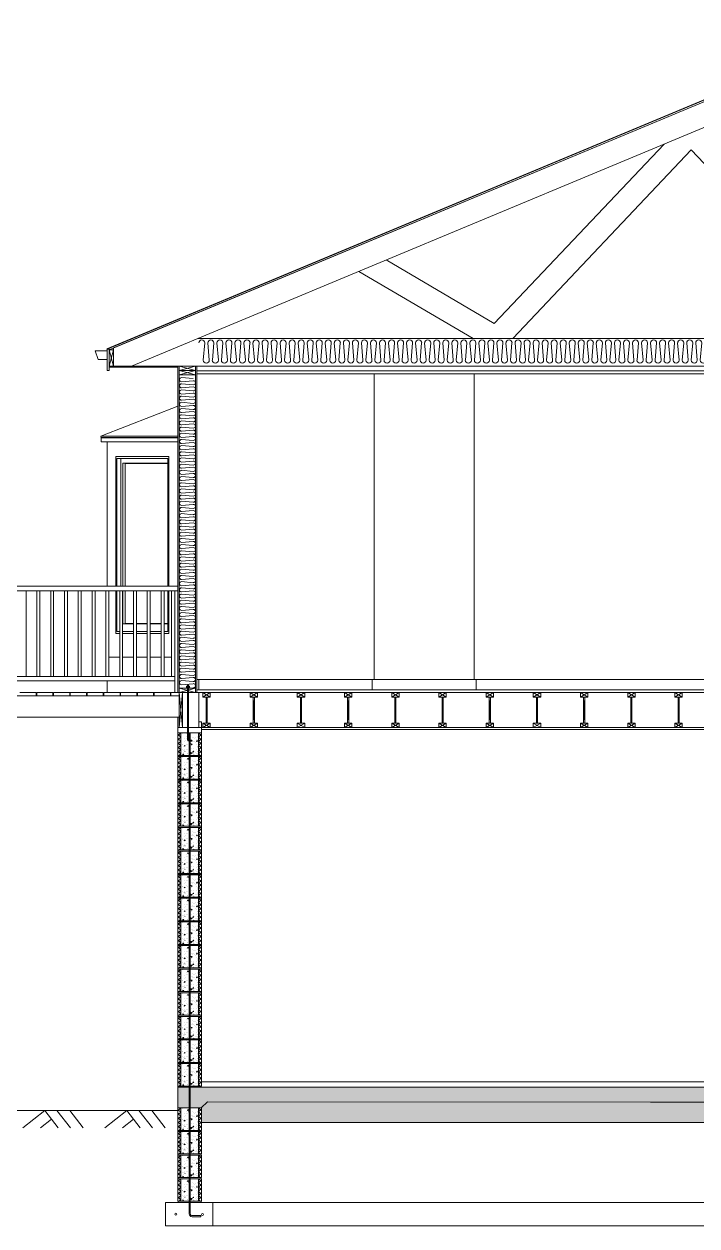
# Model space of a CAD drawing. Header units: inches. Extents: x 99 to 15695, y -7208 to 2559.
# Drawn here: x 13747 to 13975.1, y -4393.2 to -3986.1 of the extents above; entities that cross this region are included whole.
import ezdxf

# ---------------------------------------------------------------- set-up
doc = ezdxf.new("R2010")
doc.units = ezdxf.units.IN
doc.header["$LTSCALE"] = 96
doc.header["$MEASUREMENT"] = 0
doc.linetypes.add('Dash', pattern=[0.225, 0.15, -0.075])
doc.layers.get('0').update_dxf_attribs({"lineweight": 5})
for name, color, linetype, lineweight in [('Common', 4, 'Continuous', 5), ('Dimensions', 7, 'Continuous', 0), ('Section', 6, 'Continuous', 20)]:
    doc.layers.add(name, color=color, linetype=linetype, lineweight=lineweight)
doc.layers.add('Hatch', color=7, linetype='Continuous', lineweight=0, true_color=0x919191)
doc.layers.add('Insulate', color=7, linetype='Continuous', lineweight=0, true_color=0x918d8e)

# ---------------------------------------------------------------- blocks, each defined once
blk = doc.blocks.new('*U397')
at = {"layer": 'Insulate', "transparency": 33554687}
for p, q in [((2.92, -0.25), (-2.92, 0.25)), ((-2.92, -1.78), (2.92, -1.27))]:
    blk.add_line(p, q, dxfattribs=at)
for centre, start, end in [((-2.92, -0.76), 90, 270), ((2.92, 0.76), 270, 90)]:
    blk.add_arc(centre, 1.02, start, end, dxfattribs=at)
blk = doc.blocks.new('*U398')
at = {"layer": 'Insulate', "color": 0, "linetype": 'ByBlock', "lineweight": -2, "transparency": 16777216}
for p in [(0, 0), (0, -3.0625), (0, -6.125), (0, -9.1875), (0, -12.25), (0, -15.3125), (0, -18.375), (0, -21.4375), (0, -24.5), (0, -27.5625), (0, -30.625), (0, -33.6875), (0, -36.75), (0, -39.8125), (0, -42.875), (0, -45.9375), (0, -49), (0, -52.0625), (0, -55.125), (0, -58.1875), (0, -61.25), (0, -64.3125), (0, -67.375), (0, -70.4375), (0, -73.5), (0, -76.5625), (0, -79.625), (0, -82.6875), (0, -85.75), (0, -88.8125), (0, -91.875), (0, -94.9375), (0, -98), (0, -101.0625), (0, -104.125), (0, -107.1875), (0, -110.25), (0, -113.3125), (0, -116.375), (0, -119.4375), (0, -122.5), (0, -125.5625), (0, -128.625), (0, -131.6875), (0, -134.75), (0, -137.8125), (0, -140.875), (0, -143.9375), (0, -147), (0, -150.0625), (0, -153.125), (0, -156.1875), (0, -159.25), (0, -162.3125), (0, -165.375), (0, -168.4375), (0, -171.5), (0, -174.5625), (0, -177.625), (0, -180.6875), (0, -183.75), (0, -186.8125), (0, -189.875), (0, -192.9375), (0, -196), (0, -199.0625), (0, -202.125), (0, -205.1875), (0, -208.25), (0, -211.3125), (0, -214.375), (0, -217.4375), (0, -220.5), (0, -223.5625), (0, -226.625), (0, -229.6875), (0, -232.75), (0, -235.8125), (0, -238.875), (0, -241.9375), (0, -245), (0, -248.0625), (0, -251.125), (0, -254.1875), (0, -257.25), (0, -260.3125), (0, -263.375), (0, -266.4375), (0, -269.5), (0, -272.5625), (0, -275.625), (0, -278.6875), (0, -281.75), (0, -284.8125), (0, -287.875), (0, -290.9375), (0, -294), (0, -297.0625), (0, -300.125), (0, -303.1875), (0, -306.25), (0, -309.3125), (0, -312.375), (0, -315.4375), (0, -318.5), (0, -321.5625), (0, -324.625), (0, -327.6875), (0, -330.75), (0, -333.8125), (0, -336.875), (0, -339.9375), (0, -343), (0, -346.0625), (0, -349.125), (0, -352.1875), (0, -355.25), (0, -358.3125), (0, -361.375), (0, -364.4375), (0, -367.5), (0, -370.5625), (0, -373.625), (0, -376.6875), (0, -379.75), (0, -382.8125), (0, -385.875), (0, -388.9375), (0, -392), (0, -395.0625), (0, -398.125), (0, -401.1875), (0, -404.25), (0, -407.3125), (0, -410.375), (0, -413.4375), (0, -416.5), (0, -419.5625), (0, -422.625), (0, -425.6875), (0, -428.75), (0, -431.8125), (0, -434.875), (0, -437.9375), (0, -441), (0, -444.0625), (0, -447.125), (0, -450.1875), (0, -453.25), (0, -456.3125), (0, -459.375), (0, -462.4375)]:
    blk.add_blockref('*U397', p, dxfattribs=at)
blk = doc.blocks.new('*U399')
at = {"layer": 'Insulate', "transparency": 33554687}
for p, q in [((2, -0.17), (-2, 0.17)), ((-2, -1.22), (2, -0.87))]:
    blk.add_line(p, q, dxfattribs=at)
for centre, start, end in [((-2, -0.52), 90, 270), ((2, 0.52), 270, 90)]:
    blk.add_arc(centre, 0.696, start, end, dxfattribs=at)
blk = doc.blocks.new('*U400')
at = {"layer": 'Insulate', "color": 0, "linetype": 'ByBlock', "lineweight": -2, "transparency": 16777216}
for p in [(0, 0), (0, -2.09), (0, -4.19), (0, -6.28), (0, -8.38), (0, -10.47), (0, -12.57), (0, -14.66), (0, -16.76), (0, -18.85), (0, -20.95), (0, -23.04), (0, -25.14), (0, -27.23), (0, -29.32), (0, -31.42), (0, -33.51), (0, -35.61), (0, -37.7), (0, -39.8), (0, -41.89), (0, -43.99), (0, -46.08), (0, -48.18), (0, -50.27), (0, -52.36), (0, -54.46), (0, -56.55), (0, -58.65), (0, -60.74), (0, -62.84), (0, -64.93), (0, -67.03), (0, -69.12), (0, -71.22), (0, -73.31), (0, -75.41), (0, -77.5), (0, -79.59), (0, -81.69), (0, -83.78), (0, -85.88), (0, -87.97), (0, -90.07), (0, -92.16), (0, -94.26), (0, -96.35), (0, -98.45), (0, -100.54), (0, -102.63)]:
    blk.add_blockref('*U399', p, dxfattribs=at)
blk = doc.blocks.new('-CAD Details ToolKit_ 8_ CMU w_ Grout')
at = {"layer": 'Common', "transparency": 33554687}
for points in [[(-3.81, 0.01), (-3.81, 7.62), (-2.81, 7.62), (-2.81, 0.01)], [(-3.69, 7.62), (-3.69, 8), (4.06, 8), (4.06, 7.62)], [(-2.81, 0.01), (-2.81, 7.62), (3.19, 7.62), (3.19, 0.01)], [(3.19, 0.01), (3.19, 7.62), (4.19, 7.62), (4.19, 0.01)]]:
    blk.add_lwpolyline(points, close=True, dxfattribs=at)
at = {"layer": 'Hatch', "transparency": 33554687}
for p, q in [((-3.81, 7.5), (-3.8, 7.52)), ((-3.81, 6.64), (-3.66, 6.49)), ((-3.81, 6.09), (-3.63, 6.27)), ((-3.81, 5.23), (-3.45, 4.86)), ((-3.81, 4.67), (-3.47, 5.02)), ((-3.8, 7.52), (-3.69, 7.62)), ((-2.81, 5.64), (-3.66, 6.49)), ((-3.63, 6.27), (-2.81, 7.09)), ((-3.47, 5.02), (-2.81, 5.67)), ((-2.81, 4.23), (-3.45, 4.86)), ((-3.38, 7.62), (-2.81, 7.06)), ((-3.31, 3.77), (-2.81, 4.26)), ((-2.81, 7.55), (-2.81, 7.55)), ((-2.81, 7.43), (-2.81, 7.43)), ((-2.81, 6.83), (-2.81, 6.83)), ((-2.81, 5.93), (-2.81, 5.93)), ((-2.81, 5.84), (-2.81, 5.84)), ((-2.81, 4.31), (-2.81, 4.31)), ((-2.81, 4.26), (-2.81, 4.26)), ((-2.76, 7.59), (-2.76, 7.59)), ((-2.71, 7.62), (-2.71, 7.62)), ((-2.62, 6.85), (-2.62, 6.85)), ((-2.6, 4.48), (-2.6, 4.48)), ((-2.57, 6.12), (-2.57, 6.12)), ((-2.54, 7.26), (-2.54, 7.26)), ((-2.38, 4.64), (-2.38, 4.64)), ((-2.36, 5.09), (-2.36, 5.09)), ((-2.32, 6.31), (-2.32, 6.31)), ((-2.29, 6.89), (-2.29, 6.89)), ((-2.24, 5.48), (-2.24, 5.48)), ((-1.69, 6.72), (-1.69, 6.72)), ((-1.39, 7.52), (-1.3, 7.62)), ((-1.39, 7.52), (-1.09, 7.5)), ((-1.27, 6.39), (-0.92, 6.52)), ((-1.27, 6.39), (-1.02, 6.22)), ((-1.13, 5.9), (-1.13, 5.9)), ((-1.09, 7.5), (-1.11, 7.62)), ((-1.04, 7.06), (-1.04, 7.06)), ((-1.02, 6.22), (-0.92, 6.52)), ((-0.99, 5.27), (-0.99, 5.27)), ((-0.66, 6.7), (-0.27, 7.1)), ((-0.66, 6.7), (-0.22, 6.63)), ((-0.51, 5.34), (-0.51, 5.34)), ((-0.46, 4.35), (-0.46, 4.35)), ((-0.22, 6.63), (-0.27, 7.1)), ((0.18, 4.99), (0.18, 4.99)), ((0.24, 6.66), (0.24, 6.66)), ((0.38, 7.25), (0.38, 7.25)), ((0.45, 7.62), (0.45, 7.62)), ((0.46, 4.44), (0.46, 4.44)), ((0.46, 4.44), (0.46, 4.44)), ((0.86, 7.13), (0.86, 7.13)), ((0.96, 5.59), (0.96, 5.59)), ((0.99, 7.13), (0.99, 7.13)), ((1.29, 5.57), (1.29, 5.57)), ((1.29, 5.57), (1.29, 5.57)), ((1.44, 6.31), (1.44, 6.31)), ((1.45, 4.35), (1.45, 4.35)), ((1.5, 7.62), (1.5, 7.62)), ((1.51, 6.27), (1.51, 6.27)), ((1.71, 6.14), (1.71, 6.14)), ((1.71, 6.14), (1.71, 6.14)), ((1.72, 4.38), (2.07, 4.51)), ((1.72, 4.38), (1.97, 4.21)), ((1.77, 6.21), (1.77, 6.21)), ((1.77, 6.21), (1.77, 6.21)), ((1.82, 5.64), (1.82, 5.64)), ((1.86, 6.33), (1.86, 6.33)), ((1.86, 6.33), (1.86, 6.33)), ((1.87, 7.62), (1.87, 7.62)), ((1.97, 4.21), (2.07, 4.51)), ((1.98, 5.97), (1.98, 5.97)), ((2, 6.2), (2, 6.2)), ((2.02, 7.53), (2.02, 7.53)), ((2.2, 7.21), (2.44, 7.5)), ((2.2, 7.21), (2.49, 7.18)), ((2.23, 6), (2.23, 6)), ((2.28, 6.6), (2.28, 6.6)), ((2.5, 7.2), (2.44, 7.5)), ((2.49, 7.18), (2.5, 7.18)), ((2.5, 7.18), (2.5, 7.2)), ((2.51, 7.22), (2.51, 7.22)), ((2.51, 7.22), (2.51, 7.22)), ((2.58, 7.17), (2.58, 7.17)), ((2.69, 5.75), (2.69, 5.75)), ((3.14, 7.56), (3.14, 7.56)), ((3.14, 7.56), (3.14, 7.56)), ((3.16, 7.56), (3.16, 7.56)), ((3.19, 7.57), (3.19, 7.57)), ((3.19, 7.06), (3.25, 7.12)), ((3.27, 7.01), (3.19, 7.09)), ((3.19, 7.02), (3.19, 7.02)), ((3.19, 7.01), (3.19, 7.01)), ((3.19, 5.64), (3.42, 5.87)), ((3.19, 5.67), (3.48, 5.38)), ((3.19, 5.44), (3.19, 5.44)), ((3.19, 5.39), (3.19, 5.39)), ((3.19, 4.23), (3.58, 4.62)), ((3.19, 4.26), (3.7, 3.75)), ((3.25, 7.12), (3.76, 7.62)), ((3.27, 7.01), (4.19, 6.09)), ((3.42, 5.87), (4.19, 6.64)), ((4.19, 4.67), (3.48, 5.38)), ((3.58, 4.62), (4.19, 5.23)), ((4.19, 7.5), (4.06, 7.62)), ((-3.81, 3.81), (-3.24, 3.24)), ((-3.81, 3.26), (-3.31, 3.77)), ((-3.81, 1.84), (-3.14, 2.52)), ((-3.02, 1.61), (-3.81, 2.4)), ((-3.81, 0.43), (-2.98, 1.27)), ((-2.84, 0.01), (-3.81, 0.98)), ((-3.24, 3.24), (-2.81, 2.81)), ((-3.14, 2.52), (-2.81, 2.84)), ((-3.02, 1.61), (-2.81, 1.4)), ((-2.98, 1.27), (-2.81, 1.43)), ((-2.82, 0.01), (-2.81, 0.02)), ((-2.81, 3.23), (-2.81, 3.23)), ((-2.81, 2.7), (-2.81, 2.7)), ((-2.81, 1.43), (-2.81, 1.43)), ((-2.81, 1.08), (-2.81, 1.08)), ((-2.81, 0.02), (-2.81, 0.02)), ((-2.66, 1.19), (-2.66, 1.19)), ((-2.63, 2.83), (-2.63, 2.83)), ((-2.51, 1.31), (-2.51, 1.31)), ((-2.48, 2.76), (-2.13, 2.9)), ((-2.48, 2.76), (-2.24, 2.6)), ((-2.45, 2.98), (-2.45, 2.98)), ((-2.38, 1.49), (-2.38, 1.49)), ((-2.35, 2.37), (-2.35, 2.37)), ((-2.29, 3.93), (-2.29, 3.93)), ((-2.24, 2.6), (-2.13, 2.9)), ((-2.13, 2.24), (-2.13, 2.24)), ((-1.83, 3.36), (-1.83, 3.36)), ((-1.65, 1.58), (-1.65, 1.58)), ((-1.65, 1.58), (-1.65, 1.58)), ((-1.48, 1.82), (-1.48, 1.82)), ((-1.48, 1.82), (-1.48, 1.82)), ((-1.37, 2.95), (-1.37, 2.95)), ((-1.2, 2.79), (-1.2, 2.79)), ((-1.01, 1.67), (-1.01, 1.67)), ((-0.94, 2.55), (-0.94, 2.55)), ((-0.94, 2.55), (-0.94, 2.55)), ((-0.79, 1.38), (-0.79, 1.38)), ((-0.69, 3.76), (-0.45, 4.05)), ((-0.69, 3.76), (-0.39, 3.73)), ((-0.68, 2.9), (-0.68, 2.9)), ((-0.68, 2.9), (-0.68, 2.9)), ((-0.39, 3.73), (-0.45, 4.05)), ((-0.33, 2.67), (-0.33, 2.67)), ((-0.18, 3.57), (-0.18, 3.57)), ((-0.18, 3.57), (-0.18, 3.57)), ((0, 1), (0.39, 1.41)), ((0, 1), (0.44, 0.93)), ((0.01, 0.01), (0.24, 0.29)), ((0.01, 0.01), (0.01, 0.01)), ((0.06, 1.81), (0.06, 1.81)), ((0.06, 1.66), (0.06, 1.66)), ((0.07, 0.01), (0.07, 0.01)), ((0.09, 1.61), (0.09, 1.61)), ((0.12, 3.33), (0.12, 3.33)), ((0.29, 0.01), (0.24, 0.29)), ((0.44, 0.93), (0.39, 1.41)), ((0.4, 3.65), (0.4, 3.65)), ((0.5, 0.75), (0.85, 0.88)), ((0.5, 0.75), (0.75, 0.58)), ((0.75, 0.58), (0.85, 0.88)), ((0.77, 1.98), (0.77, 1.98)), ((1.05, 3.91), (1.05, 3.91)), ((1.1, 0.14), (1.1, 0.14)), ((1.32, 1.97), (1.32, 1.97)), ((1.36, 0.01), (1.36, 0.01)), ((1.38, 3.78), (1.38, 3.78)), ((1.39, 1.07), (1.39, 1.07)), ((1.42, 2.71), (1.42, 2.71)), ((1.74, 0.1), (1.74, 0.1)), ((1.88, 2.05), (1.88, 2.05)), ((1.98, 3.05), (1.98, 3.05)), ((2.12, 0.01), (2.12, 0.01)), ((2.46, 0.27), (2.46, 0.27)), ((2.63, 3.94), (2.63, 3.94)), ((2.67, 3.94), (2.67, 3.94)), ((2.7, 3.95), (2.7, 3.95)), ((2.71, 3.92), (2.71, 3.92)), ((3.19, 3.97), (3.19, 3.97)), ((3.19, 3.85), (3.19, 3.85)), ((3.19, 3.78), (3.19, 3.78)), ((3.19, 2.81), (3.75, 3.37)), ((3.91, 2.12), (3.19, 2.84)), ((3.19, 2.17), (3.19, 2.17)), ((3.19, 2.16), (3.19, 2.16)), ((3.19, 1.4), (3.91, 2.12)), ((4.12, 0.5), (3.19, 1.43)), ((3.19, 0.54), (3.19, 0.54)), ((3.19, 0.37), (3.19, 0.37)), ((3.2, 0.01), (3.19, 0.03)), ((3.2, 0.01), (4.07, 0.87)), ((4.19, 3.26), (3.7, 3.75)), ((3.75, 3.37), (4.19, 3.81)), ((3.91, 2.12), (4.19, 2.4)), ((3.91, 2.12), (4.19, 1.84)), ((4.07, 0.87), (4.19, 0.98)), ((4.19, 0.43), (4.12, 0.5))]:
    blk.add_line(p, q, dxfattribs=at)
blk = doc.blocks.new('*U405')
at = {"transparency": 33554687, "rotation": 180}
blk.add_blockref('-CAD Details ToolKit_ 8_ CMU w_ Grout', (0.19, 4), dxfattribs=at)
blk = doc.blocks.new('*U406')
at = {"layer": 'Common', "color": 0, "linetype": 'ByBlock', "lineweight": -2, "transparency": 16777216}
for p in [(0, 112), (0, 104), (0, 96), (0, 88), (0, 80), (0, 72), (0, 64), (0, 56), (0, 48), (0, 40), (0, 32), (0, 24), (0, 16), (0, 8), (0, 0)]:
    blk.add_blockref('*U405', p, dxfattribs=at)
blk = doc.blocks.new('-CAD Details ToolKit_Cast-in-Place Anchor Bolt')
at = {"color": 9, "true_color": 0xc0c0c0, "transparency": 33554687}
for points in [[(0.38, 9), (-0.98, 9), (0.38, 9), (-0.98, 9.14)], [(-0.98, 9.14), (0.38, 9.14), (-0.98, 9.14), (0.38, 9)], [(0.2, 9.14), (-0.8, 9.14), (0.2, 9.14), (-0.8, 9.64)], [(-0.8, 9.64), (0.2, 9.64), (-0.8, 9.64), (0.2, 9.14)]]:
    blk.add_solid(points, dxfattribs=at)
at = {"color": 9, "lineweight": 0, "true_color": 0xc0c0c0, "transparency": 33554687}
for points in [[(-0.12, -8.41), (-0.52, -8.39), (-0.12, -8.41), (-0.12, 10.06)], [(-0.12, 10.06), (-0.52, -8.39), (-0.12, 10.06), (-0.52, 10.06)], [(-0.12, -8.41), (-0.52, -8.44), (-0.12, -8.41), (-0.52, -8.39)], [(-0.12, -8.41), (-0.12, -8.44), (-0.12, -8.41), (-0.52, -8.44)], [(-0.12, -8.44), (-0.5, -8.52), (-0.12, -8.44), (-0.52, -8.44)], [(-0.11, -8.47), (-0.5, -8.52), (-0.11, -8.47), (-0.12, -8.44)], [(-0.48, -8.6), (-0.5, -8.52), (-0.48, -8.6), (-0.11, -8.47)], [(-0.11, -8.47), (-0.1, -8.5), (-0.11, -8.47), (-0.48, -8.6)], [(-0.1, -8.5), (-0.44, -8.68), (-0.1, -8.5), (-0.48, -8.6)], [(-0.09, -8.52), (-0.44, -8.68), (-0.09, -8.52), (-0.1, -8.5)], [(-0.39, -8.75), (-0.44, -8.68), (-0.39, -8.75), (-0.09, -8.52)], [(-0.08, -8.54), (-0.39, -8.75), (-0.08, -8.54), (-0.09, -8.52)], [(-0.34, -8.81), (-0.39, -8.75), (-0.34, -8.81), (-0.08, -8.54)], [(-0.06, -8.56), (-0.34, -8.81), (-0.06, -8.56), (-0.08, -8.54)], [(-0.27, -8.87), (-0.34, -8.81), (-0.27, -8.87), (-0.06, -8.56)], [(-0.04, -8.58), (-0.27, -8.87), (-0.04, -8.58), (-0.06, -8.56)], [(-0.2, -8.91), (-0.27, -8.87), (-0.2, -8.91), (-0.04, -8.58)], [(-0.02, -8.6), (-0.2, -8.91), (-0.02, -8.6), (-0.04, -8.58)], [(-0.13, -8.95), (-0.2, -8.91), (-0.13, -8.95), (-0.02, -8.6)], [(0.01, -8.61), (-0.13, -8.95), (0.01, -8.61), (-0.02, -8.6)], [(0.04, -8.62), (-0.13, -8.95), (0.04, -8.62), (0.01, -8.61)], [(-0.05, -8.98), (-0.13, -8.95), (-0.05, -8.98), (0.04, -8.62)], [(0.06, -8.63), (-0.05, -8.98), (0.06, -8.63), (0.04, -8.62)], [(0.03, -8.99), (-0.05, -8.98), (0.03, -8.99), (0.06, -8.63)], [(0.06, -8.63), (0.1, -9), (0.06, -8.63), (0.03, -8.99)], [(0.06, -8.63), (0.98, -8.63), (0.06, -8.63), (0.1, -9)], [(0.98, -8.63), (0.98, -9), (0.98, -8.63), (0.1, -9)]]:
    blk.add_solid(points, dxfattribs=at)
at = {"layer": 'Common', "transparency": 33554687}
for points in [[(-0.98, 9), (-0.98, 9.14), (0.38, 9.14), (0.38, 9)], [(-0.8, 9.14), (-0.8, 9.64), (0.2, 9.64), (0.2, 9.14)]]:
    blk.add_lwpolyline(points, close=True, dxfattribs=at)
blk.add_lwpolyline([(-0.12, 10.06), (-0.12, -8.41, 0.375648), (0.06, -8.63), (0.98, -8.63), (0.98, -9), (0.1, -9, -0.389407), (-0.52, -8.39), (-0.52, 10.06)], format="xyb", close=True, dxfattribs=at)

msp = doc.modelspace()

# ---------------------------------------------------------------- hatches: boundary and pattern name
at = {"layer": 'Hatch'}
h = msp.add_hatch(dxfattribs=at)
h.set_pattern_fill('AR-CONC', color=256, scale=0.5, angle=720)
h.set_pattern_definition([(50, (6766.4657, -6910.5332), (3.5863009, -0.3137607), [0.375, -4.125]), (355, (6766.4657, -6910.5332), (-0.6937567, 3.7609607), [0.3, -3.3]), (100.451444, (6766.7646, -6910.5594), (2.8925442, 3.4472), [0.318701, -3.5057106]), (46.1842, (6766.4657, -6909.5332), (5.3362067, -0.8275964), [0.5625, -6.1875]), (96.635635, (6766.9104, -6909.602), (4.6733097, 4.870593), [0.4780517, -5.2585688]), (351.18416, (6766.4657, -6909.533), (4.6733097, 4.870593), [0.45, -4.95]), (21, (6766.9657, -6909.7832), (2.9845353, -2.0130945), [0.375, -4.125]), (326, (6766.9657, -6909.7832), (1.2165767, 3.6257502), [0.3, -3.3]), (71.451445, (6767.2144, -6909.951), (4.2011119, 1.6126558), [0.318701, -3.5057106]), (37.5, (6766.4657, -6910.5332), (0.06079928, 1.66446927), [0, -3.26, 0, -3.35, 0, -3.3125]), (7.5, (6766.4657, -6910.5332), (1.3153477, 1.97205856), [0, -1.91, 0, -3.185, 0, -1.2625]), (327.5, (6765.3507, -6910.5332), (2.66911218, -0.11277436), [0, -1.25, 0, -3.9, 0, -5.175]), (317.5, (6764.8507, -6910.5332), (2.91593085, 0.5005249), [0, -1.625, 0, -2.59, 0, -3.675])])
edge = h.paths.add_edge_path()
edge.add_line((14279.15, -4346.21), (13799.15, -4346.21))
edge.add_line((13799.15, -4346.21), (13799.15, -4353.22))
edge.add_line((13799.15, -4353.22), (13807.12, -4353.22))
edge.add_line((13807.12, -4353.22), (13809.16, -4351.21))
edge.add_line((13809.16, -4351.21), (13963.86, -4351.21))
edge.add_line((13963.86, -4351.21), (13965.83, -4351.25))
edge.add_line((13965.83, -4351.25), (13973.29, -4351.25))
edge.add_line((13973.29, -4351.25), (13975.27, -4351.21))
edge.add_line((13975.27, -4351.21), (14049.69, -4351.21))
edge.add_line((14049.69, -4351.21), (14051.67, -4351.25))
edge.add_line((14051.67, -4351.25), (14119.71, -4351.25))
edge.add_line((14119.71, -4351.25), (14122.52, -4351.25))
edge.add_line((14122.52, -4351.25), (14269.17, -4351.21))
edge.add_line((14269.17, -4351.21), (14271.15, -4353.21))
edge.add_line((14271.15, -4353.21), (14279.15, -4353.21))
edge.add_line((14279.15, -4353.21), (14279.15, -4346.21))
h = msp.add_hatch(dxfattribs=at)
h.set_pattern_fill('GRAVEL', color=256, scale=5, angle=720)
h.set_pattern_definition([(228.0127875, (6770.0657, -6905.54266), (-40, -45), [0.67268, -66.5954402]), (184.9697407, (6769.61572, -6906.04266), (60, 5), [1.15434, -114.2796238]), (132.510447, (6768.46572, -6906.14266), (50, -55), [0.81394, -80.580163]), (267.273689, (6766.51572, -6907.39266), (5, 100), [1.05119, -104.0677902]), (292.8336542, (6766.46572, -6908.44266), (-25, 60), [1.030775, -102.0468656]), (357.273689, (6766.86572, -6909.39266), (-100, 5), [1.05119, -104.0677902]), (37.6942405, (6767.91572, -6909.44266), (-65, -50), [1.390145, -137.6242427]), (72.2553284, (6769.01572, -6908.59266), (35, 110), [1.31244, -129.9316075]), (121.4295656, (6769.41572, -6907.34266), (-40, 65), [1.05475, -104.4203655]), (175.2363583, (6768.8657, -6906.44266), (55, -5), [1.20416, -59.003813]), (222.3974378, (6767.66572, -6906.34266), (-60, -55), [1.55724, -154.166875]), (138.814075, (6771.4657, -6907.44266), (-35, 30), [0.531505, -52.619224]), (171.4692344, (6771.06572, -6907.09266), (65, -10), [1.011185, -100.107557]), (225, (6770.0657, -6906.9427), (-3e-15, -5), [0.707105, -6.3639628]), (203.1985905, (6769.7157, -6906.34266), (25, 10), [0.38079, -37.6980755]), (291.80141, (6769.3657, -6906.4927), (-5, 15), [0.538515, -26.387309]), (30.963757, (6769.5657, -6906.9927), (15, 10), [0.874645, -28.2801145]), (161.565051, (6770.3157, -6906.5427), (10, -5), [0.632455, -15.1789333]), (16.3895403, (6766.46572, -6906.49266), (50, 15), [0.886, -87.7142257]), (70.346176, (6767.3157, -6906.24266), (-20, -55), [0.743305, -73.5870387]), (293.1985905, (6770.3157, -6905.54266), (-10, 25), [0.761575, -37.3172905]), (343.6104597, (6770.61572, -6906.24266), (-50, 15), [0.886, -87.7142257]), (339.443955, (6766.4657, -6909.59266), (-25, 10), [0.8544, -41.8656187]), (294.7751406, (6767.2657, -6909.89266), (-25, 55), [0.71589, -70.8732153]), (66.8014095, (6770.3657, -6910.54266), (10, 25), [0.761575, -37.3172905]), (17.3540246, (6770.66572, -6909.84266), (-65, -20), [0.838155, -82.977118]), (69.443955, (6767.9157, -6910.54266), (-10, -25), [0.4272, -42.2928187]), (101.309932, (6770.0657, -6910.5427), (-5, 20), [0.25495, -25.2401476]), (165.963757, (6770.0157, -6910.2927), (15, -5), [1.030775, -19.584753]), (186.009006, (6769.01572, -6910.04266), (50, 5), [0.95525, -94.569616]), (303.690068, (6769.5657, -6907.4427), (-5, 10), [0.72111, -17.3066464]), (353.1572266, (6769.96572, -6908.04266), (85, -10), [1.25897, -124.637813]), (60.945396, (6771.2157, -6908.19266), (-20, -35), [0.51478, -50.9633707]), (90, (6771.4657, -6907.7427), (-5, 5), [0.3, -4.7]), (120.256437, (6768.9157, -6909.89266), (20, -35), [0.69462, -68.7676]), (48.0127875, (6768.5657, -6909.29266), (40, 45), [1.34536, -65.9227602]), (0, (6769.4657, -6908.2927), (5, 5), [1.3, -3.7]), (325.3048465, (6770.76572, -6908.29266), (50, -35), [0.79057, -78.2663715]), (254.054604, (6771.4157, -6908.74266), (-5, -20), [0.72801, -35.6725394]), (207.6459754, (6771.21572, -6909.44266), (-95, -50), [1.185325, -117.347371]), (175.4260787, (6770.16572, -6909.99266), (-65, 5), [1.253995, -124.145367])])
h.paths.add_polyline_path([(14271.15, -4353.22), (14269.17, -4351.22), (13809.16, -4351.22), (13807.12, -4353.23), (13807.12, -4358.22), (14271.15, -4358.22)])

# ---------------------------------------------------------------- linework, layer by layer
at = {"layer": 'Common'}
for p, q in [((13775.1, -4096.11), (14039.15, -3986.09)), ((13775.15, -4096.22), (14039.15, -3986.22)), ((13775.9, -4096.45), (14039.15, -3986.77)), ((13777.4, -4095.83), (14038.4, -3987.08)), ((13783.5, -4101.95), (14038.4, -3995.75)), ((13964.04, -4026.73), (13906.43, -4087.5)), ((13973.15, -4028.75), (13912.66, -4092.56)), ((14033.64, -4092.56), (13973.15, -4028.75)), ((13906.43, -4087.5), (13869.77, -4066.01)), ((13899.24, -4092.56), (13860.52, -4069.86)), ((13777.4, -4101.95), (13777.4, -4095.83)), ((13772.15, -4099.77), (13771.15, -4096.77)), ((13771.15, -4096.77), (13775.15, -4096.77)), ((13775.15, -4099.77), (13772.15, -4099.77)), ((13775.15, -4096.22), (13775.1, -4096.11)), ((13775.15, -4096.22), (13775.9, -4096.22)), ((13775.15, -4103.47), (13775.15, -4096.22)), ((13775.15, -4099.77), (13775.15, -4096.77)), ((13775.9, -4095.91), (13775.9, -4103.47)), ((13775.9, -4101.95), (13775.9, -4096.45)), ((13775.9, -4096.45), (13777.4, -4096.45)), ((13777.4, -4096.45), (13775.9, -4101.95)), ((13777.4, -4101.95), (13775.9, -4096.45)), ((13775.9, -4101.95), (13775.9, -4096.45)), ((13775.9, -4096.45), (13777.4, -4096.45)), ((13777.4, -4096.45), (13777.4, -4101.95)), ((13775.9, -4103.47), (13775.15, -4103.47)), ((13775.9, -4101.95), (13799.15, -4101.95)), ((13777.4, -4101.95), (13775.9, -4101.95)), ((13777.4, -4101.95), (13775.9, -4101.95)), ((13775.9, -4102.33), (13799.15, -4102.33)), ((13799.15, -4212.56), (13799.15, -4101.95)), ((13805.65, -4101.95), (13799.15, -4101.95)), ((13799.65, -4101.95), (13799.65, -4212.56)), ((13805.15, -4212.56), (13805.15, -4101.95)), ((13805.65, -4101.95), (13805.65, -4212.56)), ((13805.65, -4101.95), (14272.65, -4101.95)), ((13805.65, -4103.56), (14272.65, -4103.56)), ((13805.65, -4104.56), (13980.15, -4104.56)), ((13865.65, -4208.18), (13865.65, -4104.56)), ((13899.65, -4104.56), (13899.65, -4208.18)), ((13773.04, -4125.67), (13799.15, -4115.56)), ((13773.15, -4126.17), (13773.04, -4125.67)), ((13773.04, -4125.67), (13799.15, -4125.67)), ((13773.1, -4126.19), (13773.15, -4126.17)), ((13773.15, -4126.31), (13773.1, -4126.19)), ((13773.15, -4126.17), (13799.15, -4126.17)), ((13773.15, -4126.85), (13773.15, -4126.31)), ((13773.15, -4126.31), (13799.15, -4126.31)), ((13773.15, -4126.85), (13773.15, -4127.56)), ((13775.15, -4127.56), (13773.15, -4127.56)), ((13799.15, -4127.56), (13775.15, -4127.56)), ((13775.15, -4127.56), (13775.15, -4176.56)), ((13778.15, -4176.56), (13778.15, -4132.56)), ((13778.15, -4132.56), (13796.15, -4132.56)), ((13778.15, -4132.56), (13778.15, -4176.56)), ((13778.15, -4132.56), (13796.15, -4132.56)), ((13778.52, -4133.31), (13778.52, -4176.56)), ((13795.77, -4133.31), (13778.52, -4133.31)), ((13779.82, -4176.56), (13779.82, -4133.31)), ((13780.57, -4176.56), (13780.57, -4134.81)), ((13781.32, -4135), (13780.57, -4134.81)), ((13780.57, -4134.81), (13795.77, -4134.81)), ((13781.26, -4176.56), (13781.26, -4135)), ((13781.26, -4135), (13795.77, -4135)), ((13795.77, -4176.56), (13795.77, -4133.31)), ((13796.15, -4132.56), (13796.15, -4176.56)), ((13796.15, -4176.56), (13796.15, -4132.56)), ((13799.15, -4132.56), (13799.15, -4180.56)), ((13805.65, -4180.56), (13805.65, -4132.56)), ((13655.9, -4176.56), (13799.15, -4176.56)), ((13799.15, -4178.06), (13655.9, -4178.06)), ((13747.72, -4178.06), (13747.72, -4207.06)), ((13751.4, -4178.06), (13751.4, -4207.06)), ((13752.4, -4178.06), (13752.4, -4207.06)), ((13756.07, -4178.06), (13756.07, -4207.06)), ((13757.07, -4207.06), (13757.07, -4178.06)), ((13760.75, -4178.06), (13760.75, -4207.06)), ((13761.75, -4207.06), (13761.75, -4178.06)), ((13765.42, -4178.06), (13765.42, -4207.06)), ((13766.42, -4207.06), (13766.42, -4178.06)), ((13770.1, -4178.06), (13770.1, -4207.06)), ((13771.1, -4207.06), (13771.1, -4178.06)), ((13774.77, -4178.06), (13774.77, -4207.06)), ((13775.77, -4178.06), (13775.77, -4207.06)), ((13778.15, -4192.56), (13778.15, -4178.06)), ((13778.15, -4192.56), (13778.15, -4178.06)), ((13778.52, -4191.81), (13778.52, -4178.06)), ((13779.45, -4178.06), (13779.45, -4207.06)), ((13780.45, -4178.06), (13780.45, -4207.06)), ((13780.57, -4178.06), (13780.57, -4189.31)), ((13781.26, -4189.12), (13781.26, -4178.06)), ((13784.12, -4207.06), (13784.12, -4178.06)), ((13785.12, -4207.06), (13785.12, -4178.06)), ((13788.8, -4178.06), (13788.8, -4207.06)), ((13789.8, -4207.06), (13789.8, -4178.06)), ((13793.47, -4178.06), (13793.47, -4207.06)), ((13794.47, -4207.06), (13794.47, -4178.06)), ((13795.77, -4191.81), (13795.77, -4178.06)), ((13796.15, -4192.56), (13796.15, -4178.06)), ((13796.15, -4192.56), (13796.15, -4178.06)), ((13797.04, -4178.06), (13797.04, -4207.06)), ((13798.15, -4178.06), (13798.15, -4212.56)), ((13781.32, -4189.12), (13780.57, -4189.31)), ((13780.57, -4189.31), (13784.12, -4189.31)), ((13784.12, -4189.12), (13781.26, -4189.12)), ((13788.8, -4189.12), (13785.12, -4189.12)), ((13788.8, -4189.31), (13785.12, -4189.31)), ((13793.47, -4189.12), (13789.8, -4189.12)), ((13789.8, -4189.31), (13793.47, -4189.31)), ((13795.77, -4189.12), (13794.47, -4189.12)), ((13794.47, -4189.31), (13795.77, -4189.31)), ((13779.45, -4192.56), (13778.15, -4192.56)), ((13778.15, -4192.56), (13779.45, -4192.56)), ((13779.45, -4191.81), (13778.52, -4191.81)), ((13780.45, -4191.81), (13784.12, -4191.81)), ((13780.45, -4192.56), (13784.12, -4192.56)), ((13780.45, -4192.56), (13784.12, -4192.56)), ((13788.8, -4191.81), (13785.12, -4191.81)), ((13788.8, -4192.56), (13785.12, -4192.56)), ((13788.8, -4192.56), (13785.12, -4192.56)), ((13789.8, -4191.81), (13793.47, -4191.81)), ((13793.47, -4192.56), (13789.8, -4192.56)), ((13793.47, -4192.56), (13789.8, -4192.56)), ((13795.77, -4191.81), (13794.47, -4191.81)), ((13796.15, -4192.56), (13794.47, -4192.56)), ((13794.47, -4192.56), (13796.15, -4192.56)), ((13779.45, -4200.56), (13775.77, -4200.56)), ((13784.12, -4200.56), (13780.45, -4200.56)), ((13788.8, -4200.56), (13785.12, -4200.56)), ((13793.47, -4200.56), (13789.8, -4200.56)), ((13797.04, -4200.56), (13794.47, -4200.56)), ((13729.02, -4207.06), (13798.15, -4207.06)), ((13798.15, -4208.56), (13729.02, -4208.56)), ((13775.15, -4212.56), (13775.15, -4208.56)), ((13805.65, -4208.18), (13979.65, -4208.18)), ((13806.27, -4211.68), (13806.27, -4208.18)), ((13865.02, -4208.18), (13865.02, -4211.68)), ((13900.27, -4211.68), (13900.27, -4208.18)), ((13799.65, -4213.68), (13654.65, -4213.68)), ((13751.15, -4212.56), (13745.65, -4212.56)), ((13751.15, -4213.68), (13751.15, -4212.56)), ((13751.34, -4212.56), (13751.34, -4213.68)), ((13756.84, -4212.56), (13751.34, -4212.56)), ((13756.84, -4213.68), (13756.84, -4212.56)), ((13757.02, -4212.56), (13757.02, -4213.68)), ((13762.52, -4212.56), (13757.02, -4212.56)), ((13762.52, -4212.56), (13762.52, -4213.68)), ((13762.71, -4212.56), (13762.71, -4213.68)), ((13768.21, -4212.56), (13762.71, -4212.56)), ((13768.21, -4212.56), (13768.21, -4213.68)), ((13768.4, -4213.68), (13768.4, -4212.56)), ((13773.9, -4212.56), (13768.4, -4212.56)), ((13773.9, -4213.68), (13773.9, -4212.56)), ((13774.09, -4213.68), (13774.09, -4212.56)), ((13779.59, -4212.56), (13774.09, -4212.56)), ((13779.59, -4213.68), (13779.59, -4212.56)), ((13779.77, -4212.56), (13779.59, -4212.56)), ((13779.77, -4213.68), (13779.77, -4212.56)), ((13779.77, -4212.56), (13785.27, -4212.56)), ((13785.27, -4212.56), (13785.27, -4213.68)), ((13785.27, -4212.56), (13785.46, -4212.56)), ((13785.46, -4213.68), (13785.46, -4212.56)), ((13790.96, -4212.56), (13785.46, -4212.56)), ((13790.96, -4213.68), (13790.96, -4212.56)), ((13791.15, -4212.56), (13790.96, -4212.56)), ((13791.15, -4213.68), (13791.15, -4212.56)), ((13796.65, -4212.56), (13791.15, -4212.56)), ((13796.84, -4212.56), (13796.65, -4212.56)), ((13796.65, -4213.68), (13796.65, -4212.56)), ((13796.84, -4212.56), (14093.65, -4212.56)), ((13796.84, -4212.56), (13796.84, -4213.68)), ((13799.65, -4212.56), (13799.15, -4212.56)), ((13799.15, -4212.56), (13800.27, -4212.56)), ((13799.65, -4212.56), (13799.65, -4224.43)), ((13800.77, -4212.56), (13799.65, -4224.43)), ((13800.77, -4224.43), (13799.65, -4212.56)), ((13799.65, -4224.43), (13799.65, -4212.56)), ((13800.77, -4224.43), (13800.77, -4212.56)), ((13800.77, -4212.56), (13800.77, -4224.43)), ((13805.65, -4212.56), (13805.15, -4212.56)), ((13805.65, -4211.68), (14272.65, -4211.68)), ((13805.65, -4211.68), (13979.65, -4211.68)), ((13805.65, -4212.56), (13805.65, -4211.68)), ((14272.65, -4212.56), (13805.65, -4212.56)), ((13806.27, -4224.43), (13806.27, -4212.56)), ((13807.65, -4214.06), (13807.65, -4212.56)), ((13810.15, -4212.56), (13807.65, -4214.06)), ((13810.15, -4214.06), (13807.65, -4212.56)), ((13807.65, -4214.06), (13807.65, -4212.56)), ((13807.65, -4212.56), (13810.15, -4212.56)), ((13810.15, -4212.56), (13810.15, -4214.06)), ((13810.15, -4212.56), (13810.15, -4214.06)), ((13823.65, -4214.06), (13823.65, -4212.56)), ((13826.15, -4212.56), (13823.65, -4214.06)), ((13826.15, -4214.06), (13823.65, -4212.56)), ((13823.65, -4214.06), (13823.65, -4212.56)), ((13823.65, -4212.56), (13826.15, -4212.56)), ((13826.15, -4212.56), (13826.15, -4214.06)), ((13826.15, -4212.56), (13826.15, -4214.06)), ((13839.65, -4214.06), (13839.65, -4212.56)), ((13842.15, -4212.56), (13839.65, -4214.06)), ((13842.15, -4214.06), (13839.65, -4212.56)), ((13839.65, -4214.06), (13839.65, -4212.56)), ((13839.65, -4212.56), (13842.15, -4212.56)), ((13842.15, -4212.56), (13842.15, -4214.06)), ((13842.15, -4212.56), (13842.15, -4214.06)), ((13855.65, -4212.56), (13855.65, -4214.06)), ((13858.15, -4212.56), (13855.65, -4214.06)), ((13858.15, -4214.06), (13855.65, -4212.56)), ((13855.65, -4214.06), (13855.65, -4212.56)), ((13855.65, -4212.56), (13858.15, -4212.56)), ((13858.15, -4212.56), (13858.15, -4214.06)), ((13858.15, -4212.56), (13858.15, -4214.06)), ((13871.65, -4212.56), (13871.65, -4214.06)), ((13874.15, -4212.56), (13871.65, -4214.06)), ((13874.15, -4214.06), (13871.65, -4212.56)), ((13871.65, -4214.06), (13871.65, -4212.56)), ((13871.65, -4212.56), (13874.15, -4212.56)), ((13874.15, -4212.56), (13874.15, -4214.06)), ((13874.15, -4212.56), (13874.15, -4214.06)), ((13887.65, -4214.06), (13887.65, -4212.56)), ((13890.15, -4212.56), (13887.65, -4214.06)), ((13890.15, -4214.06), (13887.65, -4212.56)), ((13887.65, -4214.06), (13887.65, -4212.56)), ((13887.65, -4212.56), (13890.15, -4212.56)), ((13890.15, -4212.56), (13890.15, -4214.06)), ((13890.15, -4212.56), (13890.15, -4214.06)), ((13903.65, -4212.56), (13903.65, -4214.06)), ((13906.15, -4212.56), (13903.65, -4214.06)), ((13906.15, -4214.06), (13903.65, -4212.56)), ((13903.65, -4214.06), (13903.65, -4212.56)), ((13903.65, -4212.56), (13906.15, -4212.56)), ((13906.15, -4212.56), (13906.15, -4214.06)), ((13906.15, -4212.56), (13906.15, -4214.06)), ((13919.65, -4212.56), (13919.65, -4214.06)), ((13922.15, -4212.56), (13919.65, -4214.06)), ((13922.15, -4214.06), (13919.65, -4212.56)), ((13919.65, -4214.06), (13919.65, -4212.56)), ((13919.65, -4212.56), (13922.15, -4212.56)), ((13922.15, -4212.56), (13922.15, -4214.06)), ((13922.15, -4212.56), (13922.15, -4214.06)), ((13935.65, -4212.56), (13935.65, -4214.06)), ((13938.15, -4212.56), (13935.65, -4214.06)), ((13938.15, -4214.06), (13935.65, -4212.56)), ((13935.65, -4214.06), (13935.65, -4212.56)), ((13935.65, -4212.56), (13938.15, -4212.56)), ((13938.15, -4212.56), (13938.15, -4214.06)), ((13938.15, -4212.56), (13938.15, -4214.06)), ((13951.65, -4212.56), (13951.65, -4214.06)), ((13954.15, -4212.56), (13951.65, -4214.06)), ((13954.15, -4214.06), (13951.65, -4212.56)), ((13951.65, -4214.06), (13951.65, -4212.56)), ((13951.65, -4212.56), (13954.15, -4212.56)), ((13954.15, -4212.56), (13954.15, -4214.06)), ((13954.15, -4212.56), (13954.15, -4214.06)), ((13967.65, -4212.56), (13967.65, -4214.06)), ((13970.15, -4212.56), (13967.65, -4214.06)), ((13970.15, -4214.06), (13967.65, -4212.56)), ((13967.65, -4214.06), (13967.65, -4212.56)), ((13967.65, -4212.56), (13970.15, -4212.56)), ((13970.15, -4212.56), (13970.15, -4214.06)), ((13970.15, -4212.56), (13970.15, -4214.06)), ((13810.15, -4214.06), (13807.65, -4214.06)), ((13810.15, -4214.06), (13807.65, -4214.06)), ((13808.71, -4214.06), (13808.71, -4222.93)), ((13809.09, -4214.06), (13808.71, -4222.93)), ((13809.09, -4222.93), (13808.71, -4214.06)), ((13808.71, -4222.93), (13808.71, -4214.06)), ((13808.71, -4214.06), (13809.09, -4214.06)), ((13809.09, -4214.06), (13809.09, -4222.93)), ((13809.09, -4214.06), (13809.09, -4222.93)), ((13826.15, -4214.06), (13823.65, -4214.06)), ((13826.15, -4214.06), (13823.65, -4214.06)), ((13824.71, -4222.93), (13824.71, -4214.06)), ((13825.09, -4214.06), (13824.71, -4222.93)), ((13825.09, -4222.93), (13824.71, -4214.06)), ((13824.71, -4222.93), (13824.71, -4214.06)), ((13824.71, -4214.06), (13825.09, -4214.06)), ((13825.09, -4214.06), (13825.09, -4222.93)), ((13825.09, -4214.06), (13825.09, -4222.93)), ((13842.15, -4214.06), (13839.65, -4214.06)), ((13842.15, -4214.06), (13839.65, -4214.06)), ((13840.71, -4222.93), (13840.71, -4214.06)), ((13841.09, -4214.06), (13840.71, -4222.93)), ((13841.09, -4222.93), (13840.71, -4214.06)), ((13840.71, -4222.93), (13840.71, -4214.06)), ((13840.71, -4214.06), (13841.09, -4214.06)), ((13841.09, -4214.06), (13841.09, -4222.93)), ((13841.09, -4214.06), (13841.09, -4222.93)), ((13858.15, -4214.06), (13855.65, -4214.06)), ((13858.15, -4214.06), (13855.65, -4214.06)), ((13856.71, -4214.06), (13856.71, -4222.93)), ((13857.09, -4214.06), (13856.71, -4222.93)), ((13857.09, -4222.93), (13856.71, -4214.06)), ((13856.71, -4222.93), (13856.71, -4214.06)), ((13856.71, -4214.06), (13857.09, -4214.06)), ((13857.09, -4214.06), (13857.09, -4222.93)), ((13857.09, -4214.06), (13857.09, -4222.93)), ((13874.15, -4214.06), (13871.65, -4214.06)), ((13874.15, -4214.06), (13871.65, -4214.06)), ((13872.71, -4214.06), (13872.71, -4222.93)), ((13873.09, -4214.06), (13872.71, -4222.93)), ((13873.09, -4222.93), (13872.71, -4214.06)), ((13872.71, -4222.93), (13872.71, -4214.06)), ((13872.71, -4214.06), (13873.09, -4214.06)), ((13873.09, -4214.06), (13873.09, -4222.93)), ((13873.09, -4214.06), (13873.09, -4222.93)), ((13890.15, -4214.06), (13887.65, -4214.06)), ((13890.15, -4214.06), (13887.65, -4214.06)), ((13888.71, -4222.93), (13888.71, -4214.06)), ((13889.09, -4214.06), (13888.71, -4222.93)), ((13889.09, -4222.93), (13888.71, -4214.06)), ((13888.71, -4222.93), (13888.71, -4214.06)), ((13888.71, -4214.06), (13889.09, -4214.06)), ((13889.09, -4214.06), (13889.09, -4222.93)), ((13889.09, -4214.06), (13889.09, -4222.93)), ((13906.15, -4214.06), (13903.65, -4214.06)), ((13906.15, -4214.06), (13903.65, -4214.06)), ((13904.71, -4214.06), (13904.71, -4222.93)), ((13905.09, -4214.06), (13904.71, -4222.93)), ((13905.09, -4222.93), (13904.71, -4214.06)), ((13904.71, -4222.93), (13904.71, -4214.06)), ((13904.71, -4214.06), (13905.09, -4214.06)), ((13905.09, -4214.06), (13905.09, -4222.93)), ((13905.09, -4214.06), (13905.09, -4222.93)), ((13922.15, -4214.06), (13919.65, -4214.06)), ((13922.15, -4214.06), (13919.65, -4214.06)), ((13920.71, -4222.93), (13920.71, -4214.06)), ((13921.09, -4214.06), (13920.71, -4222.93)), ((13921.09, -4222.93), (13920.71, -4214.06)), ((13920.71, -4222.93), (13920.71, -4214.06)), ((13920.71, -4214.06), (13921.09, -4214.06)), ((13921.09, -4214.06), (13921.09, -4222.93)), ((13921.09, -4214.06), (13921.09, -4222.93)), ((13938.15, -4214.06), (13935.65, -4214.06)), ((13938.15, -4214.06), (13935.65, -4214.06)), ((13936.71, -4214.06), (13936.71, -4222.93)), ((13937.09, -4214.06), (13936.71, -4222.93)), ((13937.09, -4222.93), (13936.71, -4214.06)), ((13936.71, -4222.93), (13936.71, -4214.06)), ((13936.71, -4214.06), (13937.09, -4214.06)), ((13937.09, -4214.06), (13937.09, -4222.93)), ((13937.09, -4214.06), (13937.09, -4222.93)), ((13954.15, -4214.06), (13951.65, -4214.06)), ((13954.15, -4214.06), (13951.65, -4214.06)), ((13952.71, -4214.06), (13952.71, -4222.93)), ((13953.09, -4214.06), (13952.71, -4222.93)), ((13953.09, -4222.93), (13952.71, -4214.06)), ((13952.71, -4222.93), (13952.71, -4214.06)), ((13952.71, -4214.06), (13953.09, -4214.06)), ((13953.09, -4214.06), (13953.09, -4222.93)), ((13953.09, -4214.06), (13953.09, -4222.93)), ((13970.15, -4214.06), (13967.65, -4214.06)), ((13970.15, -4214.06), (13967.65, -4214.06)), ((13968.71, -4214.06), (13968.71, -4222.93)), ((13969.09, -4214.06), (13968.71, -4222.93)), ((13969.09, -4222.93), (13968.71, -4214.06)), ((13968.71, -4222.93), (13968.71, -4214.06)), ((13968.71, -4214.06), (13969.09, -4214.06)), ((13969.09, -4214.06), (13969.09, -4222.93)), ((13969.09, -4214.06), (13969.09, -4222.93)), ((13799.65, -4220.93), (13655.15, -4220.93)), ((13799.15, -4220.93), (13799.15, -4381.4)), ((13799.15, -4224.43), (14026.65, -4224.43)), ((13799.15, -4225.06), (13799.15, -4224.43)), ((13800.27, -4224.43), (13799.15, -4224.43)), ((13799.15, -4344.43), (13799.15, -4225.06)), ((13806.27, -4222.43), (13807.15, -4222.43)), ((13807.15, -4222.43), (13807.15, -4344.43)), ((14279.15, -4224.43), (13807.15, -4224.43)), ((13807.15, -4224.43), (13807.15, -4225.06)), ((13807.15, -4344.43), (13807.15, -4225.06)), ((14026.65, -4225.06), (13807.15, -4225.06)), ((13807.65, -4222.93), (13807.65, -4224.43)), ((13807.65, -4222.93), (13810.15, -4222.93)), ((13810.15, -4222.93), (13807.65, -4224.43)), ((13810.15, -4224.43), (13807.65, -4222.93)), ((13807.65, -4224.43), (13807.65, -4222.93)), ((13807.65, -4222.93), (13810.15, -4222.93)), ((13810.15, -4224.43), (13807.65, -4224.43)), ((13809.09, -4222.93), (13808.71, -4222.93)), ((13810.15, -4222.93), (13810.15, -4224.43)), ((13810.15, -4222.93), (13810.15, -4224.43)), ((13823.65, -4224.43), (13823.65, -4222.93)), ((13823.65, -4222.93), (13826.15, -4222.93)), ((13826.15, -4222.93), (13823.65, -4224.43)), ((13826.15, -4224.43), (13823.65, -4222.93)), ((13823.65, -4224.43), (13823.65, -4222.93)), ((13823.65, -4222.93), (13826.15, -4222.93)), ((13826.15, -4224.43), (13823.65, -4224.43)), ((13825.09, -4222.93), (13824.71, -4222.93)), ((13826.15, -4222.93), (13826.15, -4224.43)), ((13826.15, -4222.93), (13826.15, -4224.43)), ((13839.65, -4222.93), (13842.15, -4222.93)), ((13839.65, -4224.43), (13839.65, -4222.93)), ((13842.15, -4222.93), (13839.65, -4224.43)), ((13842.15, -4224.43), (13839.65, -4222.93)), ((13839.65, -4224.43), (13839.65, -4222.93)), ((13839.65, -4222.93), (13842.15, -4222.93)), ((13842.15, -4224.43), (13839.65, -4224.43)), ((13841.09, -4222.93), (13840.71, -4222.93)), ((13842.15, -4222.93), (13842.15, -4224.43)), ((13842.15, -4222.93), (13842.15, -4224.43)), ((13855.65, -4222.93), (13855.65, -4224.43)), ((13855.65, -4222.93), (13858.15, -4222.93)), ((13858.15, -4222.93), (13855.65, -4224.43)), ((13858.15, -4224.43), (13855.65, -4222.93)), ((13855.65, -4224.43), (13855.65, -4222.93)), ((13855.65, -4222.93), (13858.15, -4222.93)), ((13858.15, -4224.43), (13855.65, -4224.43)), ((13857.09, -4222.93), (13856.71, -4222.93)), ((13858.15, -4222.93), (13858.15, -4224.43)), ((13858.15, -4222.93), (13858.15, -4224.43)), ((13871.65, -4222.93), (13874.15, -4222.93)), ((13871.65, -4224.43), (13871.65, -4222.93)), ((13874.15, -4222.93), (13871.65, -4224.43)), ((13874.15, -4224.43), (13871.65, -4222.93)), ((13871.65, -4224.43), (13871.65, -4222.93)), ((13871.65, -4222.93), (13874.15, -4222.93)), ((13874.15, -4224.43), (13871.65, -4224.43)), ((13873.09, -4222.93), (13872.71, -4222.93)), ((13874.15, -4222.93), (13874.15, -4224.43)), ((13874.15, -4222.93), (13874.15, -4224.43)), ((13887.65, -4224.43), (13887.65, -4222.93)), ((13887.65, -4222.93), (13890.15, -4222.93)), ((13890.15, -4222.93), (13887.65, -4224.43)), ((13890.15, -4224.43), (13887.65, -4222.93)), ((13887.65, -4224.43), (13887.65, -4222.93)), ((13887.65, -4222.93), (13890.15, -4222.93)), ((13890.15, -4224.43), (13887.65, -4224.43)), ((13889.09, -4222.93), (13888.71, -4222.93)), ((13890.15, -4222.93), (13890.15, -4224.43)), ((13890.15, -4222.93), (13890.15, -4224.43)), ((13903.65, -4222.93), (13903.65, -4224.43)), ((13903.65, -4222.93), (13906.15, -4222.93)), ((13906.15, -4222.93), (13903.65, -4224.43)), ((13906.15, -4224.43), (13903.65, -4222.93)), ((13903.65, -4224.43), (13903.65, -4222.93)), ((13903.65, -4222.93), (13906.15, -4222.93)), ((13906.15, -4224.43), (13903.65, -4224.43)), ((13905.09, -4222.93), (13904.71, -4222.93)), ((13906.15, -4222.93), (13906.15, -4224.43)), ((13906.15, -4222.93), (13906.15, -4224.43)), ((13919.65, -4222.93), (13922.15, -4222.93)), ((13919.65, -4224.43), (13919.65, -4222.93)), ((13922.15, -4222.93), (13919.65, -4224.43)), ((13922.15, -4224.43), (13919.65, -4222.93)), ((13919.65, -4224.43), (13919.65, -4222.93)), ((13919.65, -4222.93), (13922.15, -4222.93)), ((13922.15, -4224.43), (13919.65, -4224.43)), ((13921.09, -4222.93), (13920.71, -4222.93)), ((13922.15, -4222.93), (13922.15, -4224.43)), ((13922.15, -4222.93), (13922.15, -4224.43)), ((13935.65, -4222.93), (13938.15, -4222.93)), ((13935.65, -4224.43), (13935.65, -4222.93)), ((13938.15, -4222.93), (13935.65, -4224.43)), ((13938.15, -4224.43), (13935.65, -4222.93)), ((13935.65, -4224.43), (13935.65, -4222.93)), ((13935.65, -4222.93), (13938.15, -4222.93)), ((13938.15, -4224.43), (13935.65, -4224.43)), ((13937.09, -4222.93), (13936.71, -4222.93)), ((13938.15, -4222.93), (13938.15, -4224.43)), ((13938.15, -4222.93), (13938.15, -4224.43)), ((13951.65, -4222.93), (13951.65, -4224.43)), ((13951.65, -4222.93), (13954.15, -4222.93)), ((13954.15, -4222.93), (13951.65, -4224.43)), ((13954.15, -4224.43), (13951.65, -4222.93)), ((13951.65, -4224.43), (13951.65, -4222.93)), ((13951.65, -4222.93), (13954.15, -4222.93)), ((13954.15, -4224.43), (13951.65, -4224.43)), ((13953.09, -4222.93), (13952.71, -4222.93)), ((13954.15, -4222.93), (13954.15, -4224.43)), ((13954.15, -4222.93), (13954.15, -4224.43)), ((13967.65, -4222.93), (13967.65, -4224.43)), ((13967.65, -4222.93), (13970.15, -4222.93)), ((13970.15, -4222.93), (13967.65, -4224.43)), ((13970.15, -4224.43), (13967.65, -4222.93)), ((13967.65, -4224.43), (13967.65, -4222.93)), ((13967.65, -4222.93), (13970.15, -4222.93)), ((13970.15, -4224.43), (13967.65, -4224.43)), ((13969.09, -4222.93), (13968.71, -4222.93)), ((13970.15, -4222.93), (13970.15, -4224.43)), ((13970.15, -4222.93), (13970.15, -4224.43)), ((13807.15, -4344.43), (14271.15, -4344.43))]:
    msp.add_line(p, q, dxfattribs=at)
at = {"layer": 'Common', "linetype": 'Continuous', "transparency": 33554687}
for p, q in [((14272.25, -4092.56), (13806.05, -4092.56)), ((13805.15, -4101.95), (13799.65, -4103.45)), ((13805.15, -4103.45), (13799.65, -4101.95)), ((13799.65, -4103.45), (13805.15, -4103.45)), ((13799.65, -4103.45), (13805.15, -4103.45)), ((13805.15, -4103.45), (13799.65, -4104.95)), ((13805.15, -4104.95), (13799.65, -4103.45)), ((13799.65, -4104.95), (13805.15, -4104.95)), ((13799.65, -4104.95), (13805.15, -4104.95)), ((13799.65, -4211.06), (13805.15, -4211.06)), ((13799.65, -4211.06), (13805.15, -4211.06)), ((13805.15, -4211.06), (13799.65, -4212.56)), ((13805.15, -4212.56), (13799.65, -4211.06))]:
    msp.add_line(p, q, dxfattribs=at)
at = {"layer": 'Common', "linetype": 'Dash', "ltscale": 0.01}
for p, q in [((13810.99, -4385.24), (14267.31, -4385.24)), ((14267.31, -4393.24), (13810.99, -4393.24))]:
    msp.add_line(p, q, dxfattribs=at)
at = {"layer": 'Common', "linetype": 'Continuous', "transparency": 33554687}
msp.add_lwpolyline([(13803.37, -4226.43), (13803.37, -4388.99, 0.459117), (13804.12, -4389.74), (13807, -4389.74), (13807, -4390.11), (13803.99, -4390.11, -0.404899), (13803, -4389.12), (13803, -4226.43)], format="xyb", close=True, dxfattribs=at)
for points in [[(14279.15, -4346.22), (13799.15, -4346.22), (13799.15, -4353.23)], [(14279.15, -4346.25), (13799.15, -4346.22), (13799.15, -4353.23), (13807.12, -4353.23), (13809.16, -4351.22), (13959.4, -4351.25), (13961.38, -4351.25), (13969.38, -4351.25), (13971.36, -4351.25), (14162.04, -4351.25), (14164.02, -4351.25), (14172.02, -4351.25), (14174, -4351.25), (14269.17, -4351.25), (14271.15, -4353.25), (14279.15, -4353.25), (14279.15, -4346.25)], [(14271.15, -4358.22), (13807.15, -4358.22)]]:
    msp.add_lwpolyline(points, dxfattribs=at)
msp.add_lwpolyline([(13810.99, -4385.24), (13810.99, -4393.24), (13794.93, -4393.24), (13794.93, -4385.24)], close=True, dxfattribs=at)
for centre in [(13798.5, -4389.24), (13807.49, -4389.34)]:
    msp.add_circle(centre, 0.312, dxfattribs=at)
at = {"layer": 'Dimensions'}
for p, q in [((13754.1, -4354.12), (13746.67, -4359.96)), ((13754.1, -4354.12), (13758.65, -4359.96)), ((13758.18, -4354.12), (13762.73, -4359.96)), ((13762.54, -4354.12), (13767.09, -4359.96)), ((13781.89, -4354.12), (13774.45, -4359.96)), ((13781.89, -4354.12), (13786.44, -4359.96)), ((13785.96, -4354.12), (13790.52, -4359.96)), ((13790.32, -4354.12), (13794.87, -4359.96)), ((13756.38, -4357.04), (13752.66, -4359.96)), ((13784.16, -4357.04), (13780.45, -4359.96))]:
    msp.add_line(p, q, dxfattribs=at)
at = {"layer": 'Section'}
msp.add_line((13799.15, -4354.12), (13710.35, -4354.12), dxfattribs=at)

# ---------------------------------------------------------------- block references
at = {"linetype": 'Continuous', "lineweight": 0, "transparency": 33554687}
msp.add_blockref('-CAD Details ToolKit_Cast-in-Place Anchor Bolt', (13802.93, -4220.06), dxfattribs=at)
at = {"transparency": 33554687, "rotation": 180}
for p in [(13803.33, -4353.24), (13803.33, -4361.24)]:
    msp.add_blockref('-CAD Details ToolKit_ 8_ CMU w_ Grout', p, dxfattribs=at)
at = {"linetype": 'Continuous', "lineweight": 0, "transparency": 33554687, "rotation": 180}
for p in [(13803.33, -4369.24), (13803.33, -4377.24)]:
    msp.add_blockref('-CAD Details ToolKit_ 8_ CMU w_ Grout', p, dxfattribs=at)
at = {"layer": 'Common'}
msp.add_blockref('*U406', (13803.15, -4342.23), dxfattribs=at)
at = {"layer": 'Insulate', "rotation": 90.00000258223338}
msp.add_blockref('*U398', (13808.05, -4097.04), dxfattribs=at)
at = {"layer": 'Insulate', "extrusion": (0, 0, -1), "zscale": -1, "rotation": 180}
msp.add_blockref('*U400', (-13802.41, -4209.71), dxfattribs=at)

doc.saveas('drawing.dxf')
